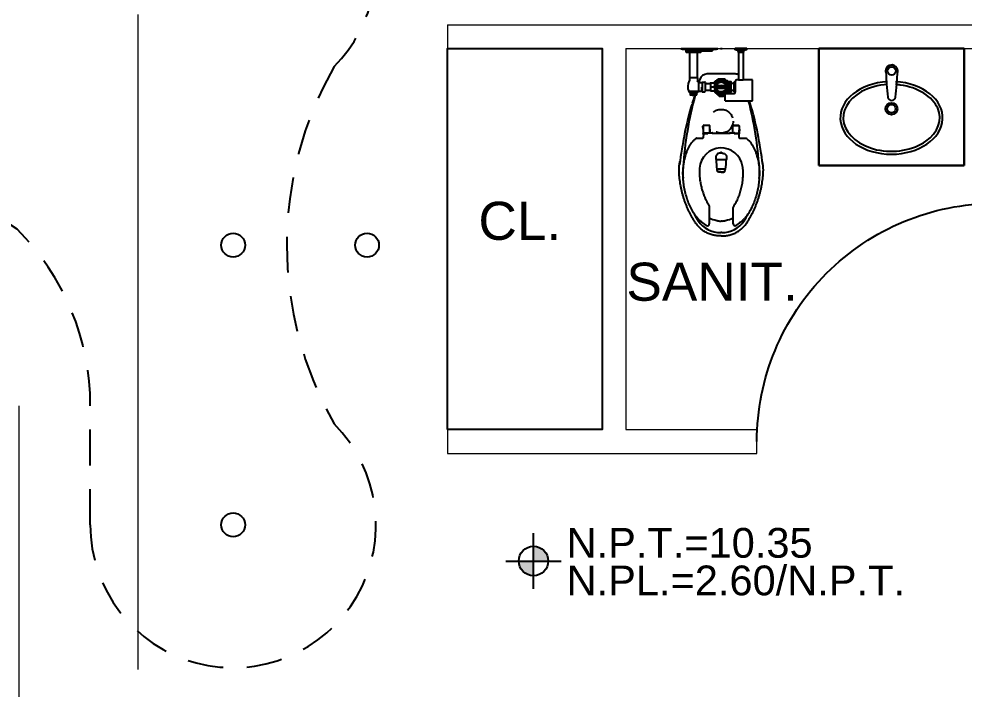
# Model space of a CAD drawing. Header units: metres. Extents: x -22.5 to 67.5, y 0 to 64.7.
# Drawn here: x 40.307 to 44.278, y 36.336 to 39.15 of the extents above; entities that cross this region are included whole.
import ezdxf

# ---------------------------------------------------------------- set-up
doc = ezdxf.new("R2010")
doc.units = ezdxf.units.M
doc.set_wipeout_variables(frame=1)
for name, pattern in [('EJES630', [6.3, 5.5, -0.4, 0, -0.4]), ('XREF PB NEURO-ONCOLOGIA$0$HIDDE150', [0.24, 0.15, -0.09]), ('XREF PB NEURO-ONCOLOGIA$0$XREF PB NEURO-ONCOLOGIA$0$XR-00$0$HIDDEN', [0.375, 0.25, -0.125])]:
    doc.linetypes.add(name, pattern=pattern)
doc.layers.add('EJES', color=11, linetype='EJES630', lineweight=0)
doc.layers.add('XREF PB NEURO-ONCOLOGIA$0$MUROS DE TABLAROCA', color=150, linetype='Continuous', lineweight=13)
for name, color, linetype in [('NIVELES', 9, 'Continuous'), ('TEXTO', 7, 'Continuous'), ('XREF PB NEURO-ONCOLOGIA$0$LAMPARAS 1', 112, 'Continuous'), ('XREF PB NEURO-ONCOLOGIA$0$Mobiliario Fijo', 40, 'Continuous'), ('XREF PB NEURO-ONCOLOGIA$0$PLAFONES', 20, 'XREF PB NEURO-ONCOLOGIA$0$HIDDE150'), ('XREF PB NEURO-ONCOLOGIA$0$PUERTAS', 253, 'Continuous')]:
    doc.layers.add(name, color=color, linetype=linetype)
doc.styles.add('100 LOCALES 25', font='arial.ttf', dxfattribs={"height": 0.25})
doc.styles.add('NIVELES', font='arial.ttf', dxfattribs={"height": 0.25})

# ---------------------------------------------------------------- blocks, each defined once
blk = doc.blocks.new('XREF PB NEURO-ONCOLOGIA$0$XREF PB NEURO-ONCOLOGIA$0$XR-02$0$LAVABO.NORMATIVO')
for p, q in [((-0.305, -0.49), (-0.305, 0)), ((-0.305, 0), (0.305, 0)), ((0.305, 0), (-0.305, 0)), ((-0.305, 0), (-0.305, -0.49)), ((0.305, -0.49), (0.305, 0)), ((0.305, 0), (0.305, -0.49)), ((0.305, -0.49), (-0.305, -0.49)), ((-0.305, -0.49), (0.305, -0.49))]:
    blk.add_line(p, q)
for centre, radius in [((0.001, -0.0938), 0.0171), ((0, -0.2523), 0.025), ((0, -0.2523), 0.0175)]:
    blk.add_circle(centre, radius)
for centre, radius, start, end in [((0.001, -0.0938), 0.0254, 0, 198.6555), ((0.001, -0.0938), 0.0242, 359.5329, 180.4671), ((0.8216, -0.0871), 0.8447, 180.4671, 187.9569), ((-0.8195, -0.0871), 0.8447, 352.0431, 359.5329), ((0.0011, -0.0938), 0.0254, 341.3375, 0.0036), ((0.001, -0.2018), 0.0162, 187.9569, 352.0431)]:
    blk.add_arc(centre, radius, start, end)
blk.add_ellipse((0, -0.2907), major_axis=(-0.215, 0), ratio=0.709302, start_param=4.791428, end_param=10.916607)
blk.add_open_spline([(-0.0163, -0.1507), (-0.0558, -0.153), (-0.0942, -0.1635), (-0.1837, -0.2123), (-0.2121, -0.2654), (-0.1879, -0.3629), (-0.1336, -0.4082), (0.0089, -0.4403), (0.0926, -0.4256), (0.1966, -0.3523), (0.2151, -0.2979), (0.1733, -0.2026), (0.1106, -0.1621), (0.0301, -0.1518), (0.0232, -0.1511), (0.0163, -0.1507)], degree=3, knots=[4.791428, 4.791428, 4.791428, 4.791428, 5.367357, 5.367357, 6.457084, 6.457084, 7.54681, 7.54681, 8.636537, 8.636537, 9.726264, 9.726264, 10.81599, 10.81599, 10.916607, 10.916607, 10.916607, 10.916607])
blk = doc.blocks.new('XREF PB NEURO-ONCOLOGIA$0$XREF PB NEURO-ONCOLOGIA$0$WC CON FLUXO')
for p, q in [((-0.0034, 0), (0.0034, 0)), ((0, 0.0034), (0, -0.0034)), ((0.107, 0), (0.0582, 0)), ((-0.0197, -0.0022), (-0.0141, -0.0008)), ((0.0575, -0.0007), (0.0576, -0.0026)), ((0.0575, -0.0007), (0.1078, -0.0007)), ((0.0585, -0.0037), (0.069, -0.0067)), ((0.069, -0.0067), (0.0964, -0.0067)), ((0.0705, -0.0086), (0.0708, -0.0154)), ((0.0708, -0.0154), (0.0946, -0.0154)), ((0.0736, -0.1306), (0.0736, -0.0154)), ((0.0918, -0.0155), (0.0917, -0.1306)), ((0.0946, -0.0154), (0.0948, -0.0086)), ((0.0964, -0.0067), (0.1066, -0.0038)), ((0.1072, 0), (0.107, 0)), ((0.1078, -0.0025), (0.1078, -0.0007)), ((-0.0587, -0.1062), (-0.0589, -0.1062)), ((0.0587, -0.1062), (-0.0587, -0.1062)), ((0.0587, -0.1062), (0.0589, -0.1062)), ((-0.0958, -0.1423), (-0.0805, -0.1423)), ((-0.0805, -0.1423), (-0.08, -0.1433)), ((-0.0805, -0.1423), (-0.0801, -0.1593)), ((-0.08, -0.1433), (-0.08, -0.1403)), ((-0.08, -0.1403), (-0.0684, -0.1403)), ((-0.08, -0.1433), (-0.08, -0.1809)), ((-0.0663, -0.1424), (-0.0663, -0.1461)), ((-0.0233, -0.1591), (-0.0175, -0.145)), ((-0.0175, -0.165), (-0.0175, -0.1562)), ((-0.0174, -0.1563), (-0.0174, -0.1649)), ((-0.0154, -0.1429), (-0.0019, -0.1373)), ((-0.013, -0.1295), (-0.013, -0.1264)), ((-0.013, -0.1295), (-0.013, -0.1336)), ((-0.0127, -0.1264), (-0.0127, -0.1292)), ((-0.0086, -0.1264), (-0.0086, -0.1292)), ((-0.004, -0.1264), (-0.004, -0.1292)), ((0.0024, -0.1373), (0.0149, -0.1425)), ((0.0044, -0.1264), (0.0044, -0.1292)), ((0.009, -0.1264), (0.009, -0.1292)), ((0.0101, -0.1336), (0.0245, -0.1336)), ((0.0131, -0.1264), (0.0131, -0.1292)), ((0.0134, -0.1336), (0.0134, -0.1264)), ((0.0178, -0.1563), (0.0178, -0.1649)), ((0.0179, -0.145), (0.0233, -0.1579)), ((0.0179, -0.165), (0.0179, -0.1562)), ((0.027, -0.1406), (0.0268, -0.1376)), ((0.0276, -0.1396), (0.0276, -0.1521)), ((0.0276, -0.1431), (0.0287, -0.1431)), ((0.0287, -0.1431), (0.0294, -0.1781)), ((0.0287, -0.1431), (0.0292, -0.1439)), ((0.0296, -0.1701), (0.0292, -0.1439)), ((0.0292, -0.1439), (0.0294, -0.1439)), ((0.0294, -0.1439), (0.0298, -0.1431)), ((0.0294, -0.1439), (0.03, -0.1773)), ((0.0304, -0.1781), (0.0298, -0.1431)), ((0.0298, -0.1431), (0.03, -0.1431)), ((0.03, -0.1431), (0.0306, -0.1781)), ((0.03, -0.1431), (0.03, -0.1431)), ((0.03, -0.1431), (0.0304, -0.1439)), ((0.0304, -0.1439), (0.0308, -0.1622)), ((0.0304, -0.1439), (0.0306, -0.1439)), ((0.0306, -0.1439), (0.031, -0.1433)), ((0.0306, -0.1439), (0.0308, -0.1498)), ((0.0308, -0.1498), (0.0309, -0.1593)), ((0.0732, -0.1305), (0.0664, -0.1305)), ((0.131, -0.1305), (0.0921, -0.1305)), ((0.131, -0.2187), (0.131, -0.1305)), ((-0.1331, -0.1809), (-0.1338, -0.1805)), ((-0.1331, -0.181), (-0.1331, -0.181)), ((-0.1331, -0.181), (-0.133, -0.181)), ((-0.133, -0.181), (-0.1329, -0.181)), ((-0.1329, -0.1837), (-0.133, -0.1814)), ((-0.133, -0.1814), (-0.0996, -0.1814)), ((-0.1329, -0.181), (-0.1319, -0.181)), ((-0.1329, -0.1837), (-0.0999, -0.1837)), ((-0.1302, -0.1867), (-0.1329, -0.1837)), ((-0.1319, -0.181), (-0.1269, -0.1809)), ((-0.1026, -0.1867), (-0.1302, -0.1867)), ((-0.1302, -0.1867), (-0.1301, -0.1933)), ((-0.1287, -0.1946), (-0.104, -0.1946)), ((-0.1269, -0.1809), (-0.1141, -0.1807)), ((-0.1141, -0.1807), (-0.1105, -0.1806)), ((-0.1109, -0.1952), (-0.1109, -0.1949)), ((-0.1105, -0.1806), (-0.1008, -0.1805)), ((-0.1028, -0.1933), (-0.1026, -0.1867)), ((-0.0999, -0.1837), (-0.1026, -0.1867)), ((-0.1008, -0.1805), (-0.1002, -0.1805)), ((-0.0998, -0.1814), (-0.0999, -0.1837)), ((-0.0996, -0.1805), (-0.0989, -0.1809)), ((-0.0996, -0.1814), (-0.0989, -0.181)), ((-0.0958, -0.1789), (-0.0815, -0.1789)), ((-0.082, -0.1612), (-0.0802, -0.1612)), ((-0.082, -0.1612), (-0.0815, -0.1789)), ((-0.0815, -0.1789), (-0.0807, -0.1775)), ((-0.0807, -0.1775), (-0.0806, -0.1775)), ((-0.0806, -0.1775), (-0.08, -0.1785)), ((-0.0802, -0.1612), (-0.0801, -0.1682)), ((-0.0801, -0.1593), (-0.08, -0.1645)), ((-0.0801, -0.1682), (-0.08, -0.1743)), ((-0.08, -0.1645), (-0.08, -0.1732)), ((-0.08, -0.1732), (-0.08, -0.1742)), ((-0.08, -0.1809), (-0.0684, -0.1809)), ((-0.0663, -0.1789), (-0.0663, -0.1751)), ((-0.0446, -0.1606), (-0.0284, -0.1606)), ((-0.0446, -0.1751), (-0.0446, -0.1777)), ((-0.0446, -0.1777), (-0.0229, -0.1776)), ((-0.0175, -0.1762), (-0.0233, -0.1621)), ((-0.0154, -0.1783), (-0.0013, -0.1842)), ((-0.0126, -0.1946), (-0.0126, -0.1919)), ((-0.0075, -0.1946), (-0.0075, -0.1919)), ((-0.0031, -0.1946), (-0.0031, -0.1919)), ((0.0022, -0.1839), (0.0158, -0.1783)), ((0.0058, -0.1946), (0.0058, -0.1919)), ((0.0097, -0.1946), (0.0097, -0.1919)), ((0.0101, -0.1876), (0.0245, -0.1876)), ((0.0134, -0.1919), (0.0134, -0.1876)), ((0.0134, -0.1946), (0.0134, -0.1919)), ((0.0162, -0.2187), (0.0162, -0.1879)), ((0.0162, -0.1879), (0.021, -0.1879)), ((0.0238, -0.1621), (0.0182, -0.1757)), ((0.0201, -0.1879), (0.0205, -0.1876)), ((0.0209, -0.1879), (0.0213, -0.1876)), ((0.0267, -0.1839), (0.027, -0.1806)), ((0.0276, -0.1781), (0.0276, -0.1691)), ((0.0276, -0.1691), (0.0276, -0.1816)), ((0.0294, -0.1781), (0.0276, -0.1781)), ((0.0294, -0.1781), (0.0298, -0.1773)), ((0.0298, -0.1773), (0.0296, -0.1701)), ((0.0298, -0.1773), (0.03, -0.1773)), ((0.03, -0.1773), (0.0304, -0.1781)), ((0.0304, -0.1781), (0.0306, -0.1781)), ((0.0306, -0.1781), (0.031, -0.1774)), ((0.0308, -0.1622), (0.0309, -0.1703)), ((0.0309, -0.1593), (0.0309, -0.1605)), ((0.0309, -0.1605), (0.0309, -0.162)), ((0.0309, -0.162), (0.031, -0.1637)), ((0.0309, -0.1703), (0.0309, -0.1724)), ((0.0517, -0.1879), (0.0554, -0.1879)), ((0.0162, -0.2187), (0.131, -0.2187)), ((-0.0763, -0.3379), (-0.0765, -0.3256)), ((-0.0763, -0.3255), (-0.0763, -0.3536)), ((-0.0763, -0.3536), (-0.056, -0.3539)), ((-0.0761, -0.3536), (-0.0761, -0.3536)), ((-0.0752, -0.3536), (-0.0761, -0.3536)), ((-0.0761, -0.3536), (-0.0761, -0.3538)), ((-0.0761, -0.3538), (-0.0761, -0.3539)), ((-0.0735, -0.3627), (-0.0761, -0.3539)), ((-0.0752, -0.3536), (-0.0752, -0.3536)), ((-0.0752, -0.3536), (-0.0729, -0.3536)), ((-0.0729, -0.3219), (-0.0727, -0.3219)), ((-0.0726, -0.3219), (-0.0679, -0.3219)), ((-0.0509, -0.3222), (-0.0726, -0.3219)), ((-0.0693, -0.3562), (-0.056, -0.3563)), ((-0.0679, -0.3219), (-0.0561, -0.3219)), ((-0.0561, -0.3219), (-0.0511, -0.3219)), ((-0.056, -0.353), (-0.0373, -0.353)), ((-0.056, -0.353), (-0.056, -0.3563)), ((-0.0481, -0.353), (-0.0473, -0.326)), ((-0.0476, -0.3384), (-0.0479, -0.353)), ((-0.0364, -0.3539), (-0.0364, -0.3562)), ((0.0364, -0.3562), (0.0364, -0.3539)), ((0.0373, -0.353), (0.0551, -0.353)), ((0.0476, -0.3381), (0.0475, -0.3258)), ((0.0476, -0.3258), (0.0476, -0.353)), ((0.0511, -0.3221), (0.0512, -0.3221)), ((0.0513, -0.3221), (0.0561, -0.3221)), ((0.0731, -0.3224), (0.0513, -0.3221)), ((0.056, -0.3539), (0.056, -0.3562)), ((0.056, -0.3539), (0.0759, -0.3542)), ((0.0561, -0.3221), (0.0679, -0.3221)), ((0.0679, -0.3221), (0.0729, -0.3221)), ((0.0761, -0.3541), (0.0735, -0.3629)), ((0.0759, -0.3542), (0.0767, -0.3262)), ((0.0761, -0.3539), (0.0759, -0.3539)), ((0.0763, -0.3386), (0.0761, -0.3539)), ((0.0761, -0.354), (0.0761, -0.3539)), ((0.0761, -0.3541), (0.0761, -0.354)), ((-0.1069, -0.3779), (-0.1063, -0.3779)), ((-0.1047, -0.377), (-0.1046, -0.3768)), ((-0.1029, -0.3758), (-0.1024, -0.3758)), ((-0.1024, -0.3758), (-0.0787, -0.3758)), ((-0.0742, -0.3721), (-0.0742, -0.3698)), ((-0.0735, -0.3636), (-0.0735, -0.3598)), ((0.0735, -0.3598), (0.0735, -0.3636)), ((0.0742, -0.3698), (0.0742, -0.3721)), ((0.0787, -0.3758), (0.1024, -0.3758)), ((0.1024, -0.3758), (0.1029, -0.3758)), ((0.1069, -0.3779), (0.1052, -0.3779)), ((0.0216, -0.4666), (-0.0216, -0.4666)), ((-0.0026, -0.4379), (-0.0058, -0.4387)), ((0.0058, -0.4387), (-0.0058, -0.4387)), ((0.0026, -0.4379), (0.0058, -0.4387)), ((-0.0907, -0.5014), (-0.0907, -0.5014)), ((0.0181, -0.5057), (-0.0181, -0.5057)), ((-0.0176, -0.5057), (-0.0171, -0.5081)), ((0.0176, -0.5057), (0.0171, -0.5081)), ((0, -0.5182), (0, -0.5191)), ((-0.0501, -0.6597), (-0.0501, -0.7362)), ((0.0501, -0.7362), (0.0501, -0.6674)), ((-0.0062, -0.724), (0, -0.724)), ((0.0062, -0.724), (0, -0.724))]:
    blk.add_line(p, q)
for points in [[(-0.169, -0.0008), (-0.1688, 0)], [(-0.1688, 0), (-0.0143, 0)], [(-0.0141, -0.0008), (-0.0143, 0)], [(-0.169, -0.0008), (-0.1634, -0.0022)], [(-0.1686, -0.0008), (-0.0145, -0.0008)], [(-0.1634, -0.0022), (-0.0197, -0.0022)], [(-0.152, -0.0025), (-0.1464, -0.0081)], [(-0.1473, -0.013), (-0.1477, -0.0069)], [(-0.1452, -0.015), (-0.0876, -0.015)], [(-0.145, -0.0087), (-0.0382, -0.0087)], [(-0.0855, -0.013), (-0.0853, -0.0087)], [(-0.0367, -0.0081), (-0.0312, -0.0025)], [(-0.1318, -0.1231), (-0.1338, -0.1231), (-0.1338, -0.135)], [(-0.101, -0.1231), (-0.099, -0.1231), (-0.099, -0.135)], [(-0.0967, -0.1399), (-0.0965, -0.1403)], [(-0.0958, -0.1412), (-0.0958, -0.1789), (-0.0958, -0.1799)], [(-0.0446, -0.1461), (-0.0446, -0.1435), (-0.0228, -0.1434)], [(-0.0149, -0.1632), (-0.0149, -0.1579), (-0.0132, -0.1579), (-0.0132, -0.1598), (-0.0116, -0.1598), (-0.0116, -0.1579), (-0.0099, -0.1579), (-0.0099, -0.1632), (-0.0116, -0.1632), (-0.0116, -0.1613), (-0.0132, -0.1613), (-0.0132, -0.1632), (-0.0149, -0.1632)], [(-0.0137, -0.1355), (-0.0135, -0.1336), (-0.0096, -0.1336)], [(-0.0074, -0.1618), (-0.0045, -0.1618), (-0.0045, -0.1632), (-0.0091, -0.1632), (-0.0091, -0.1579), (-0.0045, -0.1579), (-0.0045, -0.1593), (-0.0074, -0.1593), (-0.0074, -0.1618)], [(-0.0039, -0.1579), (-0.0023, -0.1579), (-0.0023, -0.1618), (-0.0002, -0.1618), (-0.0002, -0.1632), (-0.0039, -0.1632), (-0.0039, -0.1579)], [(-0.0008, -0.1579), (0.0008, -0.1579), (0.0018, -0.1612), (0.0027, -0.1579), (0.0043, -0.1579), (0.0027, -0.1632), (0.0008, -0.1632), (-0.0008, -0.1579)], [(0.0064, -0.1618), (0.0093, -0.1618), (0.0093, -0.1632), (0.0048, -0.1632), (0.0048, -0.1579), (0.0093, -0.1579), (0.0093, -0.1593), (0.0064, -0.1593), (0.0064, -0.1618)], [(0.0097, -0.1632), (0.0114, -0.1606), (0.0097, -0.1579), (0.0116, -0.1579), (0.0124, -0.1592), (0.0132, -0.1579), (0.0151, -0.1579), (0.0134, -0.1606), (0.0151, -0.1632), (0.0132, -0.1632), (0.0124, -0.1619), (0.0116, -0.1632), (0.0097, -0.1632)], [(0.053, -0.1489), (0.053, -0.1417), (0.0573, -0.1417), (0.0573, -0.1384), (0.0587, -0.1384), (0.0587, -0.1828), (0.0573, -0.1828), (0.0573, -0.1795), (0.053, -0.1795), (0.053, -0.1723), (0.0573, -0.1723), (0.0573, -0.1489), (0.053, -0.1489), (0.053, -0.1723)], [(0.0587, -0.1833), (0.0594, -0.1793), (0.0599, -0.1585), (0.0594, -0.1419), (0.059, -0.1387), (0.0587, -0.1379)], [(-0.0965, -0.1805), (-0.1363, -0.1805)], [(-0.133, -0.1814), (-0.1338, -0.1814), (-0.1331, -0.181), (-0.1331, -0.1809), (-0.1331, -0.1809), (-0.1331, -0.1809), (-0.1331, -0.1809), (-0.1331, -0.1809), (-0.1331, -0.1808), (-0.1331, -0.1808), (-0.1331, -0.1808), (-0.133, -0.1808), (-0.133, -0.1808), (-0.1329, -0.1808), (-0.1329, -0.1808), (-0.1328, -0.1808), (-0.1326, -0.1808), (-0.1322, -0.1808), (-0.1313, -0.1808), (-0.1297, -0.1807), (-0.1275, -0.1807), (-0.1236, -0.1806), (-0.1168, -0.1806), (-0.1117, -0.1805), (-0.1093, -0.1805), (-0.1093, -0.1805)], [(-0.0989, -0.1809), (-0.0989, -0.1809), (-0.0989, -0.1809), (-0.0989, -0.1809), (-0.0989, -0.1809), (-0.0989, -0.1809), (-0.099, -0.1809), (-0.099, -0.1809), (-0.099, -0.1809), (-0.099, -0.1809), (-0.0992, -0.1809), (-0.0998, -0.1809), (-0.1026, -0.181), (-0.1045, -0.181), (-0.1092, -0.1811), (-0.1162, -0.1812), (-0.1277, -0.1813), (-0.1297, -0.1813), (-0.1314, -0.1814), (-0.1325, -0.1814), (-0.1332, -0.1814), (-0.1334, -0.1814)], [(-0.1219, -0.1952), (-0.1219, -0.1949)], [(-0.0807, -0.1775), (-0.0811, -0.168), (-0.0812, -0.1612)], [(-0.0074, -0.1612), (-0.005, -0.1612), (-0.005, -0.1599)], [(0.0064, -0.1612), (0.0089, -0.1612), (0.0089, -0.1599)], [(0.0212, -0.188), (0.0212, -0.1879), (0.0514, -0.1879), (0.0514, -0.1879)]]:
    blk.add_lwpolyline(points)
for points in [[(-0.1318, -0.015), (-0.101, -0.015), (-0.101, -0.1231), (-0.1318, -0.1231)], [(-0.0663, -0.1461), (-0.0446, -0.1461), (-0.0446, -0.1751), (-0.0663, -0.1751)], [(-0.013, -0.1264), (0.0134, -0.1264), (0.0134, -0.1292), (-0.013, -0.1292)], [(0.031, -0.1814), (0.0417, -0.1814), (0.0417, -0.1398), (0.031, -0.1398)], [(0.031, -0.1399), (0.0372, -0.1399), (0.0372, -0.1487), (0.031, -0.1487)], [(0.031, -0.1517), (0.0372, -0.1517), (0.0372, -0.1694), (0.031, -0.1694)], [(0.0417, -0.1455), (0.053, -0.1455), (0.053, -0.1757), (0.0417, -0.1757)], [(-0.0131, -0.1919), (0.0135, -0.1919), (0.0135, -0.1946), (-0.0131, -0.1946)], [(-0.0073, -0.1946), (0.0077, -0.1946), (0.0077, -0.2007), (-0.0073, -0.2007)], [(0.031, -0.1725), (0.0372, -0.1725), (0.0372, -0.1813), (0.031, -0.1813)]]:
    blk.add_lwpolyline(points, close=True)
for radius in [0.0287, 0.0208, 0.0206]:
    blk.add_circle((0.0002, -0.1606), radius)
for centre, radius, start, end in [((0.0582, -0.0007), 0.000699, 90.9528, 179.9884), ((-0.1685, 0.0038), 0.0046, 263.5947, 268.4559), ((-0.1529, -0.0035), 0.00135, 45.0725, 87.1801), ((-0.1452, -0.0129), 0.0021, 183, 270), ((-0.145, -0.0067), 0.00204, 225, 270), ((-0.0876, -0.0129), 0.0021, 270, 357), ((-0.0382, -0.0067), 0.00204, 270, 315), ((-0.0302, -0.0035), 0.00137, 94.7227, 134.7414), ((-0.0146, 0.0033), 0.00404, 271.1487, 276.8791), ((0.059, -0.0024), 0.0014, 186.7349, 251.2313), ((0.0685, -0.0087), 0.00201, 2.8263, 77.3063), ((0.0968, -0.0087), 0.00201, 102.6722, 177.1705), ((0.1064, -0.0024), 0.00142, 280.2182, 357.7148), ((0.1071, -0.0007), 0.000699, 359.9963, 84.9523), ((-0.0589, -0.1386), 0.0324, 90, 162.4418), ((0.0589, -0.1386), 0.0324, 63.0756, 90), ((-0.0899, -0.1604), 0.0506, 150.3792, 203.3877), ((-0.0976, -0.135), 0.0014, 180, 202.3854), ((-0.1465, -0.1622), 0.0546, 24.1417, 29.2361), ((-0.0951, -0.1399), 0.00152, 197.7005, 241.6179), ((1.4324, -0.6105), 1.5966, 162.4445, 162.9485), ((1.4324, -0.6105), 1.5966, 162.4418, 162.4445), ((-0.0684, -0.1424), 0.0021, 0, 90), ((0.0002, -0.1606), 0.0342, 112.6823, 150.0864), ((0.0002, -0.1606), 0.0338, 113.03, 149.6072), ((-0.0138, -0.1466), 0.00402, 112.4999, 157.5001), ((0.0002, -0.3691), 0.2137, 85.2566, 94.7434), ((0.0002, -0.3691), 0.2136, 85.2842, 94.7158), ((0.0002, -0.1412), 0.00442, 60.0251, 118.4175), ((0.0002, -0.1606), 0.0342, 51.9601, 67.3177), ((0.003, -0.1564), 0.0287, 52.4204, 68.7317), ((0.0139, -0.1468), 0.00445, 24.0076, 75.6524), ((0.0193, -0.1605), 0.00473, 339.5535, 33.7109), ((0.0206, -0.1386), 0.00627, 9.3541, 51.7711), ((0.0206, -0.1386), 0.00627, 9.3541, 51.7711), ((0.0324, -0.1366), 0.00562, 189.3834, 212.1713), ((-0.0002, -0.1608), 0.0347, 30.4452, 36.7467), ((0.003, -0.1588), 0.0304, 29.7018, 36.0418), ((0.0664, -0.1382), 0.00771, 89.9605, 177.6253), ((0.0827, -0.0413), 0.0897, 263.9649, 276.0445), ((1.4324, -0.6105), 1.5966, 164.9037, 175.9972), ((-0.1287, -0.1933), 0.00134, 181.5, 270), ((-0.1216, -0.1949), 0.000343, 129.5338, 173.6561), ((-0.1216, -0.1952), 0.000336, 184.2026, 265.607), ((-0.1164, -0.1279), 0.0678, 265.6071, 274.393), ((1.2567, -0.6451), 1.4396, 161.7644, 162.8369), ((-0.1112, -0.1952), 0.000336, 274.393, 0), ((-0.1113, -0.1949), 0.000384, 6.4023, 46.3389), ((-0.1041, -0.1933), 0.00132, 272.56, 359.5188), ((-0.0953, -0.1812), 0.0014, 109.984, 146.4949), ((0.3455, -0.1572), 0.4265, 180.5403, 182.731), ((-0.0684, -0.1788), 0.0021, 269.9217, 358.0095), ((0.0002, -0.1606), 0.0342, 209.8982, 247.1956), ((0.0002, -0.1606), 0.0338, 210.3928, 246.97), ((-0.0196, -0.1606), 0.00402, 157.4999, 202.5001), ((0.0002, 0.0479), 0.2137, 265.2566, 274.7434), ((-0.0138, -0.1746), 0.00402, 202.4999, 244.6781), ((0.0002, 0.0479), 0.2136, 265.2842, 274.7158), ((-0.0048, -0.1633), 0.00333, 92.771, 141.1546), ((0.0002, -0.1803), 0.00418, 247.9601, 298.5157), ((0.009, -0.1633), 0.00333, 92.771, 141.1546), ((0.0002, -0.1606), 0.0338, 293.03, 298.243), ((-0.001, -0.1578), 0.0373, 292.8404, 297.3937), ((0.0141, -0.1745), 0.00418, 292.9328, 343.6813), ((0.0361, -0.0373), 0.1513, 264.2467, 275.9084), ((0.0206, -0.1826), 0.00627, 308.223, 348.2751), ((0.0206, -0.1826), 0.00627, 308.223, 348.2751), ((0.0326, -0.1847), 0.00586, 147.9912, 172.4866), ((0.0023, -0.1619), 0.0318, 322.8069, 330.7575), ((0.0148, -0.1706), 0.0161, 322.8448, 332.2385), ((0.0551, -0.1842), 0.0037, 273.989, 13.1466), ((1.2435, -0.6427), 1.4264, 163.2334, 173.7464), ((1.2435, -0.6427), 1.4264, 162.7735, 163.1187), ((-1.4324, -0.6105), 1.5966, 4.0028, 14.2041), ((-1.2567, -0.6451), 1.4396, 17.1303, 17.2305), ((-1.2427, -0.6426), 1.4255, 16.8408, 17.2004), ((-1.2427, -0.6426), 1.4255, 6.2485, 16.8299), ((-0.0729, -0.3255), 0.00364, 90, 180.8185), ((-0.0727, -0.3255), 0.00364, 89.1815, 180), ((-0.0752, -0.3536), 0.00091, 180.8185, 196.1443), ((-0.0511, -0.3255), 0.00364, 26.429, 90), ((-0.0509, -0.3259), 0.00364, 358.3631, 89.1815), ((-0.0373, -0.3539), 0.00091, 0, 90), ((-0.0004, -12.4585), 12.1022, 89.8216, 90.17503), ((0.0373, -0.3539), 0.00091, 90, 180), ((0.0511, -0.3258), 0.00364, 90, 180.8185), ((0.0513, -0.3258), 0.00364, 89.1815, 180), ((0.0551, -0.3539), 0.00091, 0, 90), ((0.0469, 2.1477), 2.504, 270.1875, 270.5141), ((0.0729, -0.3258), 0.00364, 26.429, 90), ((0.073, -0.3261), 0.00364, 358.3631, 89.1815), ((0.0752, -0.3539), 0.00091, 343.8557, 359.1815), ((-0.0034, -0.496), 0.1575, 131.7258, 132.3304), ((-0.1069, -0.3799), 0.00196, 89.3673, 131.099), ((-0.1063, -0.3761), 0.00184, 269.3463, 330.6492), ((-0.1029, -0.3777), 0.00195, 90.4112, 151.5615), ((-0.0787, -0.3712), 0.00455, 270, 0), ((0.0787, -0.3712), 0.00455, 180, 270), ((0.1029, -0.3777), 0.00195, 28.4386, 89.5888), ((0.1069, -0.3799), 0.00198, 49.0875, 90.4462), ((0.0044, -0.4948), 0.156, 47.6682, 48.2772), ((0.0001, -0.5079), 0.091, 9.2548, 175.9387), ((0.519, -0.4383), 0.5413, 182.9967, 187.144), ((-0.0014, -0.4367), 0.000598, 317.9323, 342.9776), ((0.0014, -0.4367), 0.000597, 196.9872, 222.103), ((-0.5069, -0.4394), 0.5292, 352.8086, 357.0508), ((0.1315, -0.5194), 0.2925, 175.9969, 184.8615), ((-0.1315, -0.5194), 0.2925, 355.0124, 4.0031), ((-0.0006, -0.5183), 0.000937, 263.4365, 309.8712), ((0.0006, -0.5183), 0.000937, 230.1288, 276.5635), ((-0.0574, -0.6597), 0.00728, 0, 37.067), ((0.0574, -0.6674), 0.00728, 142.0152, 180), ((0.252, -0.4971), 0.415, 208.3551, 213.0094), ((0.0197, -0.5584), 0.1676, 245.3845, 256.7621), ((-0.0197, -0.5584), 0.1676, 283.2379, 294.6155), ((-0.252, -0.4971), 0.415, 326.9906, 331.7101), ((-0.0062, -0.6649), 0.1071, 213.0094, 272.1861), ((-0.0574, -0.7362), 0.00728, 238.4381, 0), ((0.0197, -0.5584), 0.1676, 256.7621, 258.2805), ((0.0197, -0.5584), 0.1676, 258.2805, 261.1157), ((0.0062, -0.6649), 0.1071, 267.8139, 326.9906), ((-0.0197, -0.5584), 0.1676, 278.8843, 281.7195), ((-0.0197, -0.5584), 0.1676, 281.7195, 283.2379), ((0.0574, -0.7362), 0.00728, 180, 301.5619), ((0, -0.8279), 0.056, 90, 92.1861), ((0, -0.8279), 0.056, 87.8139, 90)]:
    blk.add_arc(centre, radius, start, end)
blk.add_ellipse((0.1105, -0.4263), major_axis=(-0.0713, 0.1429), ratio=0.110156, start_param=-1.280538, end_param=-1.272211)
for points, knots in [([(-0.0735, -0.3598), (-0.0735, -0.3595), (-0.0735, -0.3593), (-0.0734, -0.3588), (-0.0733, -0.3586), (-0.0731, -0.3582), (-0.073, -0.358), (-0.0727, -0.3576), (-0.0725, -0.3574), (-0.0721, -0.357), (-0.0719, -0.3569), (-0.0715, -0.3566), (-0.0712, -0.3565), (-0.0707, -0.3564), (-0.0704, -0.3563), (-0.0699, -0.3562), (-0.0696, -0.3562), (-0.0693, -0.3562)], [0, 0, 0, 0, 0.125, 0.125, 0.25, 0.25, 0.375, 0.375, 0.5, 0.5, 0.625, 0.625, 0.75, 0.75, 0.875, 0.875, 1, 1, 1, 1]), ([(0.0693, -0.3562), (0.0696, -0.3562), (0.0699, -0.3562), (0.0704, -0.3563), (0.0707, -0.3564), (0.0712, -0.3565), (0.0715, -0.3566), (0.0719, -0.3569), (0.0721, -0.357), (0.0725, -0.3574), (0.0727, -0.3576), (0.073, -0.358), (0.0731, -0.3582), (0.0733, -0.3586), (0.0734, -0.3588), (0.0735, -0.3593), (0.0735, -0.3595), (0.0735, -0.3598)], [0, 0, 0, 0, 0.125, 0.125, 0.25, 0.25, 0.375, 0.375, 0.5, 0.5, 0.625, 0.625, 0.75, 0.75, 0.875, 0.875, 1, 1, 1, 1]), ([(-0.0612, -0.7424), (-0.0685, -0.7379), (-0.0756, -0.7332), (-0.0857, -0.7253), (-0.089, -0.7226), (-0.0953, -0.7167), (-0.0982, -0.7136), (-0.1066, -0.7038), (-0.1115, -0.6969), (-0.1204, -0.6826), (-0.1244, -0.6752), (-0.1318, -0.6599), (-0.1351, -0.6521), (-0.1411, -0.6361), (-0.1438, -0.628), (-0.1487, -0.6117), (-0.1509, -0.6035), (-0.1546, -0.5869), (-0.1562, -0.5785), (-0.1585, -0.5616), (-0.1593, -0.5532), (-0.1603, -0.5364), (-0.1605, -0.528), (-0.1603, -0.5112), (-0.1599, -0.5028), (-0.1585, -0.4902), (-0.158, -0.486), (-0.1566, -0.4776), (-0.1558, -0.4734), (-0.153, -0.4608), (-0.1507, -0.4526), (-0.1467, -0.4403), (-0.1453, -0.4363), (-0.1431, -0.4303), (-0.1423, -0.4283), (-0.1407, -0.4243), (-0.1398, -0.4224), (-0.1371, -0.4165), (-0.1352, -0.4127), (-0.1311, -0.4053), (-0.1288, -0.4017), (-0.1239, -0.3948), (-0.1212, -0.3915), (-0.1155, -0.3853), (-0.1125, -0.3823), (-0.1094, -0.3795)], [0, 0, 0, 0, 0.0625, 0.0625, 0.09375, 0.09375, 0.125, 0.125, 0.1875, 0.1875, 0.25, 0.25, 0.3125, 0.3125, 0.375, 0.375, 0.4375, 0.4375, 0.5, 0.5, 0.5625, 0.5625, 0.625, 0.625, 0.6875, 0.6875, 0.71875, 0.71875, 0.75, 0.75, 0.8125, 0.8125, 0.84375, 0.84375, 0.859375, 0.859375, 0.875, 0.875, 0.90625, 0.90625, 0.9375, 0.9375, 0.96875, 0.96875, 1, 1, 1, 1]), ([(-0.0742, -0.3698), (-0.0742, -0.3695), (-0.0741, -0.3691), (-0.074, -0.3682), (-0.0739, -0.3678), (-0.0737, -0.3667), (-0.0737, -0.3661), (-0.0735, -0.3649), (-0.0735, -0.3643), (-0.0735, -0.3636)], [0, 0, 0, 0, 0.25, 0.25, 0.5, 0.5, 0.75, 0.75, 1, 1, 1, 1]), ([(0.1094, -0.3795), (0.1157, -0.3852), (0.1214, -0.3914), (0.1313, -0.4052), (0.1354, -0.4126), (0.1398, -0.4224), (0.1407, -0.4244), (0.1423, -0.4283), (0.1431, -0.4303), (0.1454, -0.4363), (0.1468, -0.4404), (0.1507, -0.4527), (0.153, -0.4609), (0.1567, -0.4775), (0.1581, -0.4858), (0.1599, -0.5026), (0.1603, -0.5111), (0.1605, -0.5281), (0.1603, -0.5367), (0.1592, -0.5537), (0.1584, -0.5622), (0.1561, -0.5789), (0.1546, -0.5872), (0.1508, -0.6037), (0.1487, -0.6119), (0.1438, -0.6281), (0.1411, -0.6361), (0.135, -0.6521), (0.1317, -0.66), (0.1244, -0.6753), (0.1203, -0.6828), (0.1136, -0.6936), (0.1112, -0.6971), (0.1062, -0.704), (0.1035, -0.7074), (0.0979, -0.7139), (0.095, -0.717), (0.0888, -0.7228), (0.0856, -0.7255), (0.0756, -0.7332), (0.0684, -0.7379), (0.0612, -0.7424)], [0, 0, 0, 0, 0.0625, 0.0625, 0.125, 0.125, 0.140625, 0.140625, 0.15625, 0.15625, 0.1875, 0.1875, 0.25, 0.25, 0.3125, 0.3125, 0.375, 0.375, 0.4375, 0.4375, 0.5, 0.5, 0.5625, 0.5625, 0.625, 0.625, 0.6875, 0.6875, 0.75, 0.75, 0.8125, 0.8125, 0.84375, 0.84375, 0.875, 0.875, 0.90625, 0.90625, 0.9375, 0.9375, 1, 1, 1, 1]), ([(0.0735, -0.3636), (0.0735, -0.3643), (0.0735, -0.3649), (0.0737, -0.3661), (0.0737, -0.3667), (0.0739, -0.3678), (0.074, -0.3682), (0.0741, -0.3691), (0.0742, -0.3695), (0.0742, -0.3698)], [0, 0, 0, 0, 0.25, 0.25, 0.5, 0.5, 0.75, 0.75, 1, 1, 1, 1]), ([(-0.0008, -0.4369), (-0.0008, -0.4366), (-0.0007, -0.4363), (-0.0005, -0.4359), (-0.0004, -0.4357), (-0.0003, -0.4355), (-0.0003, -0.4355), (-0.0002, -0.4353), (-0.0001, -0.4353), (0.0001, -0.4353), (0.0002, -0.4353), (0.0003, -0.4354), (0.0003, -0.4355), (0.0004, -0.4357), (0.0005, -0.4359), (0.0007, -0.4363), (0.0008, -0.4366), (0.0008, -0.4369)], [0, 0, 0, 0, 0.25, 0.25, 0.375, 0.375, 0.4375, 0.4375, 0.5, 0.5, 0.5625, 0.5625, 0.625, 0.625, 0.75, 0.75, 1, 1, 1, 1]), ([(-0.0058, -0.4387), (-0.0066, -0.4389), (-0.0075, -0.4391), (-0.0092, -0.4395), (-0.01, -0.4397), (-0.0125, -0.4404), (-0.0141, -0.4412), (-0.0168, -0.443), (-0.018, -0.4442), (-0.0199, -0.4466), (-0.0207, -0.4479), (-0.0218, -0.4507), (-0.0222, -0.4521), (-0.0224, -0.4543), (-0.0225, -0.455), (-0.0224, -0.4565), (-0.0224, -0.4572), (-0.0221, -0.4608), (-0.0218, -0.4637), (-0.0216, -0.4666)], [0, 0, 0, 0, 0.0625, 0.0625, 0.125, 0.125, 0.25, 0.25, 0.375, 0.375, 0.5, 0.5, 0.625, 0.625, 0.6875, 0.6875, 0.75, 0.75, 1, 1, 1, 1]), ([(-0.001, -0.4371), (-0.001, -0.4372), (-0.0011, -0.4372), (-0.0012, -0.4373), (-0.0012, -0.4373), (-0.0014, -0.4375), (-0.0016, -0.4375), (-0.002, -0.4377), (-0.0023, -0.4378), (-0.0026, -0.4379)], [0, 0, 0, 0, 0.125, 0.125, 0.25, 0.25, 0.5, 0.5, 1, 1, 1, 1]), ([(0.0026, -0.4379), (0.0023, -0.4378), (0.002, -0.4377), (0.0016, -0.4375), (0.0014, -0.4375), (0.0012, -0.4373), (0.0012, -0.4373), (0.0011, -0.4372), (0.001, -0.4372), (0.001, -0.4371)], [0, 0, 0, 0, 0.5, 0.5, 0.75, 0.75, 0.875, 0.875, 1, 1, 1, 1]), ([(0.0058, -0.4387), (0.0066, -0.4389), (0.0075, -0.4391), (0.0092, -0.4395), (0.01, -0.4397), (0.0125, -0.4404), (0.0141, -0.4412), (0.0168, -0.443), (0.018, -0.4442), (0.0199, -0.4466), (0.0207, -0.4479), (0.0218, -0.4507), (0.0222, -0.4521), (0.0224, -0.4543), (0.0225, -0.455), (0.0224, -0.4565), (0.0224, -0.4572), (0.0221, -0.4608), (0.0218, -0.4637), (0.0216, -0.4666)], [0, 0, 0, 0, 0.0625, 0.0625, 0.125, 0.125, 0.25, 0.25, 0.375, 0.375, 0.5, 0.5, 0.625, 0.625, 0.6875, 0.6875, 0.75, 0.75, 1, 1, 1, 1]), ([(-0.0907, -0.5014), (-0.091, -0.5048), (-0.0911, -0.5082), (-0.0912, -0.5149), (-0.0912, -0.5183), (-0.0911, -0.5285), (-0.0907, -0.5352), (-0.0895, -0.5487), (-0.0887, -0.5554), (-0.0864, -0.5686), (-0.085, -0.5752), (-0.0816, -0.5881), (-0.0798, -0.5946), (-0.0756, -0.6073), (-0.0733, -0.6136), (-0.0682, -0.6261), (-0.0654, -0.6323), (-0.0591, -0.6442), (-0.0556, -0.6499), (-0.0515, -0.6554)], [0, 0, 0, 0, 0.0625, 0.0625, 0.125, 0.125, 0.25, 0.25, 0.375, 0.375, 0.5, 0.5, 0.625, 0.625, 0.75, 0.75, 0.875, 0.875, 1, 1, 1, 1]), ([(0, -0.5182), (-0.001, -0.518), (-0.002, -0.5179), (-0.0041, -0.5177), (-0.0051, -0.5176), (-0.0082, -0.5172), (-0.0102, -0.5169), (-0.0127, -0.5164), (-0.0132, -0.5163), (-0.0141, -0.5159), (-0.0145, -0.5156), (-0.0152, -0.515), (-0.0155, -0.5146), (-0.0158, -0.5139), (-0.0159, -0.5134), (-0.0164, -0.5114), (-0.0168, -0.5098), (-0.0171, -0.5081)], [0, 0, 0, 0, 0.125, 0.125, 0.25, 0.25, 0.5, 0.5, 0.5625, 0.5625, 0.625, 0.625, 0.6875, 0.6875, 0.75, 0.75, 1, 1, 1, 1]), ([(-0.0007, -0.5193), (-0.0026, -0.519), (-0.0046, -0.5188), (-0.0085, -0.5182), (-0.0104, -0.5179), (-0.0128, -0.5174), (-0.0133, -0.5172), (-0.0141, -0.5168), (-0.0145, -0.5165), (-0.0152, -0.5157), (-0.0154, -0.5153), (-0.0158, -0.5145), (-0.0159, -0.514), (-0.0164, -0.5117), (-0.0168, -0.5099), (-0.0171, -0.5081)], [0, 0, 0, 0, 0.25, 0.25, 0.5, 0.5, 0.5625, 0.5625, 0.625, 0.625, 0.6875, 0.6875, 0.75, 0.75, 1, 1, 1, 1]), ([(0, -0.5182), (0.001, -0.518), (0.002, -0.5179), (0.0041, -0.5177), (0.0051, -0.5176), (0.0082, -0.5172), (0.0102, -0.5169), (0.0127, -0.5164), (0.0132, -0.5163), (0.0141, -0.5159), (0.0145, -0.5156), (0.0152, -0.515), (0.0155, -0.5146), (0.0158, -0.5139), (0.0159, -0.5134), (0.0164, -0.5114), (0.0168, -0.5098), (0.0171, -0.5081)], [0, 0, 0, 0, 0.125, 0.125, 0.25, 0.25, 0.5, 0.5, 0.5625, 0.5625, 0.625, 0.625, 0.6875, 0.6875, 0.75, 0.75, 1, 1, 1, 1]), ([(0.0007, -0.5193), (0.0026, -0.519), (0.0046, -0.5188), (0.0085, -0.5182), (0.0104, -0.5179), (0.0128, -0.5174), (0.0133, -0.5172), (0.0141, -0.5168), (0.0145, -0.5165), (0.0152, -0.5157), (0.0154, -0.5153), (0.0158, -0.5145), (0.0159, -0.514), (0.0164, -0.5117), (0.0168, -0.5099), (0.0171, -0.5081)], [0, 0, 0, 0, 0.25, 0.25, 0.5, 0.5, 0.5625, 0.5625, 0.625, 0.625, 0.6875, 0.6875, 0.75, 0.75, 1, 1, 1, 1]), ([(0.0516, -0.6629), (0.0539, -0.66), (0.056, -0.6569), (0.0599, -0.6506), (0.0617, -0.6474), (0.0669, -0.6376), (0.07, -0.6308), (0.0754, -0.617), (0.0778, -0.61), (0.0822, -0.5959), (0.0842, -0.5888), (0.0875, -0.5744), (0.0888, -0.5671), (0.0908, -0.5524), (0.0914, -0.545), (0.0922, -0.5302), (0.0923, -0.5228), (0.0919, -0.5117), (0.0917, -0.508), (0.0912, -0.5025), (0.091, -0.5006), (0.0906, -0.4978), (0.0905, -0.4969), (0.0902, -0.4951), (0.0901, -0.4941), (0.0899, -0.4932)], [0, 0, 0, 0, 0.0625, 0.0625, 0.125, 0.125, 0.25, 0.25, 0.375, 0.375, 0.5, 0.5, 0.625, 0.625, 0.75, 0.75, 0.875, 0.875, 0.9375, 0.9375, 0.96875, 0.96875, 0.984375, 0.984375, 1, 1, 1, 1])]:
    blk.add_open_spline(points, degree=3, knots=knots)
for points, weights in [([(-0.1762, -0.4926), (-0.1751, -0.4824), (-0.1727, -0.4725)], [0.94216281398, 0.922339074528, 0.90656203066]), ([(0.1762, -0.4926), (0.1751, -0.4825), (0.1727, -0.4727)], [0.94216281398, 0.922518420865, 0.906847833249]), ([(-0.1769, -0.5175), (-0.1775, -0.505), (-0.1762, -0.4926)], [1, 0.96771874759, 0.94216281398]), ([(0.1769, -0.5175), (0.1775, -0.505), (0.1762, -0.4926)], [1, 0.96771874759, 0.94216281398]), ([(-0.1768, -0.5194), (-0.1769, -0.5185), (-0.1769, -0.5175)], [1, 0.999997543195, 1]), ([(0.1768, -0.5194), (0.1769, -0.5185), (0.1769, -0.5175)], [1, 0.999997543195, 1]), ([(0, -0.7862), (-0.0008, -0.7862), (-0.0016, -0.7862)], [1, 0.999818026965, 1])]:
    blk.add_rational_spline(points, weights, degree=2)
for points, weights, knots in [([(-0.0016, -0.7862), (-0.0705, -0.7889), (-0.1081, -0.731), (-0.1708, -0.6344), (-0.1768, -0.5194)], [1, 0.869595072185, 1, 0.965853886877, 1], [0.004294, 0.004294, 0.004294, 0.32836, 0.32836, 0.9293445, 0.9293445, 0.9293445]), ([(0, -0.7862), (0.0008, -0.7862), (0.0016, -0.7862), (0.0705, -0.7889), (0.1081, -0.731), (0.1708, -0.6344), (0.1768, -0.5194)], [1, 0.999818026965, 1, 0.869595072185, 1, 0.965853886877, 1], [0, 0, 0, 0.004294, 0.004294, 0.32836, 0.32836, 0.9293445, 0.9293445, 0.9293445])]:
    blk.add_rational_spline(points, weights, degree=2, knots=knots)
blk = doc.blocks.new('XREF PB NEURO-ONCOLOGIA$0$XREF PB NEURO-ONCOLOGIA$0$XR-00$0$TZF-1-310')
at = {"linetype": 'XREF PB NEURO-ONCOLOGIA$0$XREF PB NEURO-ONCOLOGIA$0$XR-00$0$HIDDEN', "ltscale": 0.1}
blk.add_circle((0, -0.305), 0.05, dxfattribs=at)
blk.add_blockref('XREF PB NEURO-ONCOLOGIA$0$XREF PB NEURO-ONCOLOGIA$0$WC CON FLUXO', (0, 0))
blk = doc.blocks.new('XREF PB NEURO-ONCOLOGIA')
at = {"layer": 'XREF PB NEURO-ONCOLOGIA$0$LAMPARAS 1'}
for centre in [(3.5517, 4.0562), (4.7267, 4.0562), (4.7267, 3.4937)]:
    blk.add_circle(centre, 0.05, dxfattribs=at)
at = {"layer": 'XREF PB NEURO-ONCOLOGIA$0$Mobiliario Fijo'}
blk.add_lwpolyline([(3.9517, 3.1562), (5.5517, 3.1562), (5.5517, 2.5062), (3.9517, 2.5062)], close=True, dxfattribs=at)
at = {"layer": 'XREF PB NEURO-ONCOLOGIA$0$MUROS DE TABLAROCA'}
for p, q in [((4.0517, 4.9562), (1.0517, 4.9562)), ((3.8517, 3.1562), (3.8517, 1.8562)), ((3.9517, 3.1562), (3.8517, 3.1562)), ((3.9517, 2.5062), (3.9517, 3.1562)), ((5.5517, 3.1562), (5.5517, 2.5062)), ((5.6517, 3.1562), (5.5517, 3.1562)), ((5.6517, 3.1562), (5.6517, -1.9438)), ((5.5517, 2.5062), (3.9517, 2.5062)), ((5.5517, 2.4062), (3.9517, 2.4062)), ((3.9517, 2.4062), (3.9517, 1.8562)), ((5.5517, 2.4062), (5.5517, 0.8062)), ((3.8517, 1.8562), (3.9517, 1.8562))]:
    blk.add_line(p, q, dxfattribs=at)
at = {"layer": 'XREF PB NEURO-ONCOLOGIA$0$PLAFONES'}
blk.add_lwpolyline([(6.5017, 4.0562, -0.668179), (5.4774, 3.6319, 0.265508), (3.9759, 3.6319, -1.496606), (3.5517, 4.6562), (4.0517, 4.6562, 0.198903), (4.7941, 4.9637, 0.256673), (5.3195, 10.1228, -0.573437), (6.8017, 12.6555), (6.8517, 12.6555, -0.945161), (6.9248, 11.3596, 0.475841), (6.3806, 10.5102, -0.173994), (6.338, 8.8754, 0.527428), (7.2701, 7.5132), (7.8515, 7.5132), (7.8515, 5.7131), (7.5517, 5.7131, 0.414214), (6.5017, 4.6631), (6.5017, 4.0597)], format="xyb", dxfattribs=at)
at = {"layer": 'XREF PB NEURO-ONCOLOGIA$0$PUERTAS'}
blk.add_lwpolyline([(3.9017, 1.8562, -0.414214), (4.9017, 0.8562), (3.9017, 0.8562), (3.9017, 0.9062), (4.9017, 0.9062), (4.9017, 0.8562)], format="xyb", dxfattribs=at)
at = {"layer": 'XREF PB NEURO-ONCOLOGIA$0$Mobiliario Fijo', "transparency": 33554687, "rotation": 269.9963741002631}
blk.add_blockref('XREF PB NEURO-ONCOLOGIA$0$XREF PB NEURO-ONCOLOGIA$0$XR-00$0$TZF-1-310', (5.5517, 2.0062), dxfattribs=at)
at = {"layer": 'XREF PB NEURO-ONCOLOGIA$0$Mobiliario Fijo', "rotation": 269.9998851854399}
blk.add_blockref('XREF PB NEURO-ONCOLOGIA$0$XREF PB NEURO-ONCOLOGIA$0$XR-02$0$LAVABO.NORMATIVO', (5.5517, 1.291, 0), dxfattribs=at)
blk = doc.blocks.new('NPT')
h = blk.add_hatch(color=256)
h.paths.add_polyline_path([(0, 0.1241), (0, 0), (0.1241, 0, 0.414214)])
h.paths.add_polyline_path([(0, 0), (-0.1241, 0, 0.414214), (0, -0.1241)])
for p, q in [((0, -0.2327), (0, 0.2327)), ((-0.2327, 0), (0.2327, 0))]:
    blk.add_line(p, q)
blk.add_circle((0, 0), 0.1241)
at = {"style": 'NIVELES'}
for p in [(0.2779, 0.028), (0.2779, -0.2879)]:
    blk.add_attdef('NIVEL', p, '', height=0.25, dxfattribs=at)

msp = doc.modelspace()

# ---------------------------------------------------------------- block references
at = {"rotation": 90}
msp.add_blockref('XREF PB NEURO-ONCOLOGIA', (45.2634, 33.4734), dxfattribs=at)

# ---------------------------------------------------------------- next in the draw order: linework, layer by layer
at = {"layer": 'EJES', "ltscale": 0.5}
msp.add_line((40.8084, 33.168, 0), (40.8071, 58.5501, 0), dxfattribs=at)

# ---------------------------------------------------------------- next in the draw order: block references
at = {"layer": 'NIVELES'}
ref = msp.add_blockref('NPT', (42.4687, 36.8734), dxfattribs=dict(at, xscale=0.5, yscale=0.5, zscale=0.5))
ref.add_attrib('NIVEL', 'N.P.T.=10.35', (42.6076, 36.8873), dxfattribs={"layer": '0', "height": 0.125, "style": 'NIVELES'})
ref.add_attrib('NIVEL', 'N.PL.=2.60/N.P.T.', (42.6076, 36.7294), dxfattribs={"layer": '0', "height": 0.125, "style": 'NIVELES'})

# ---------------------------------------------------------------- next in the draw order: texts
at = {"layer": 'TEXTO', "char_height": 0.16, "attachment_point": 1, "style": '100 LOCALES 25'}
for s, insert, width in [('\\pxqc;CL.', (42.1073, 38.3822), 0.60814), ('\\pxqc;SANIT.', (42.6852, 38.1264), 1.067626)]:
    msp.add_mtext(s, dxfattribs=dict(at, insert=insert, width=width))

doc.saveas('drawing.dxf')
